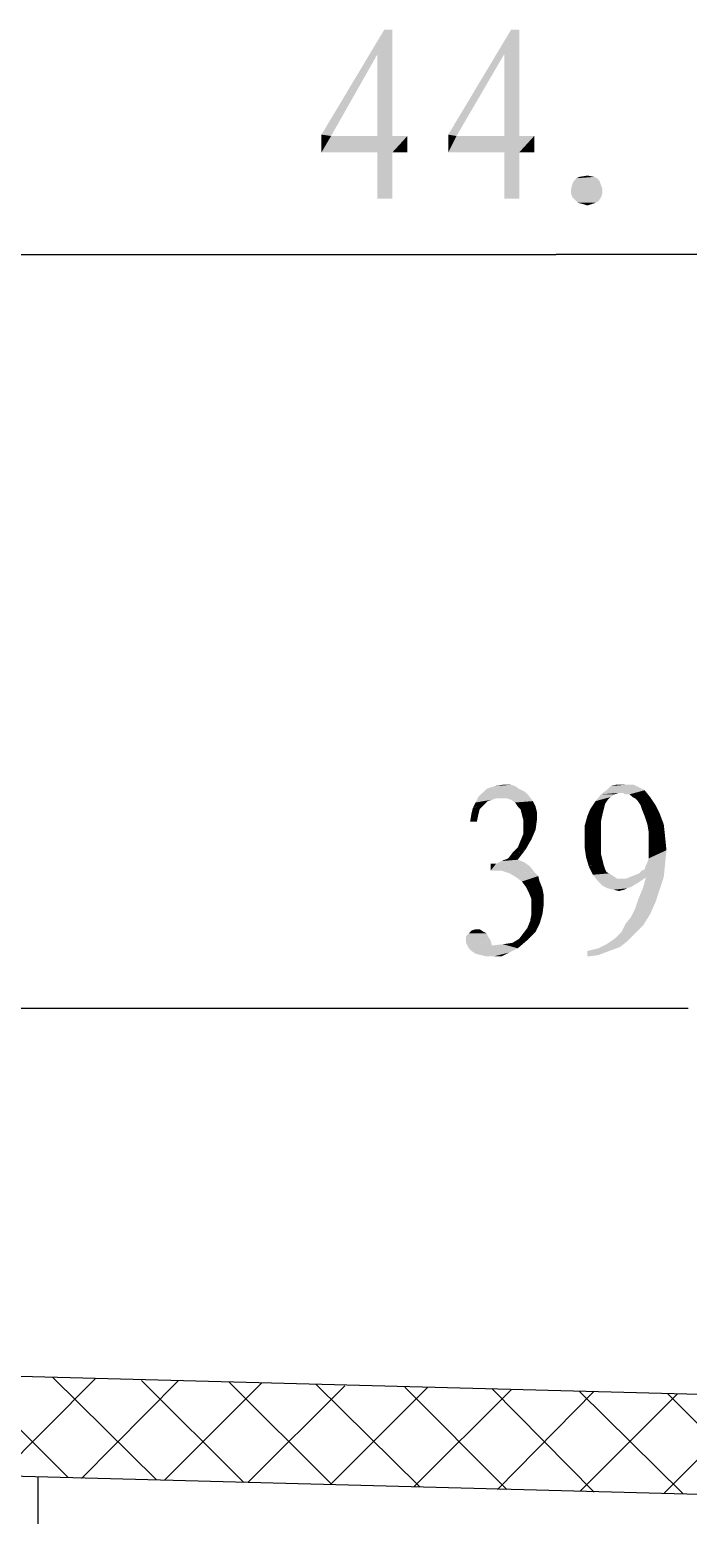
# Model space of a CAD drawing. Header units: millimetres. Extents: x 4 to 529, y -167 to 297.
# Drawn here: x 350.36 to 363.99, y 143.09 to 173.86 of the extents above; entities that cross this region are included whole.
import ezdxf

# ---------------------------------------------------------------- set-up
doc = ezdxf.new("R2010")
doc.units = ezdxf.units.MM
doc.layers.add('PDF_图层 1', color=7, linetype='Continuous', true_color=0x231f20)

msp = doc.modelspace()

# ---------------------------------------------------------------- linework, layer by layer
at = {"layer": 'PDF_图层 1', "color": 7, "lineweight": -3, "true_color": 0xffffff}
for points in [[(338.927, 169.202), (361.253, 169.202)], [(383.551, 169.202), (361.253, 169.202)], [(344.43, 153.593), (363.991, 153.593)], [(344.939, 146.113), (381.152, 145.154)], [(344.939, 146.113), (381.152, 145.154)], [(349.031, 146), (351.148, 143.883)], [(351.713, 145.916), (349.709, 143.912)], [(350.838, 145.944), (352.983, 143.827)], [(353.435, 145.887), (351.43, 143.855)], [(352.672, 145.887), (354.789, 143.77)], [(354.479, 145.859), (356.596, 143.742)], [(355.156, 145.831), (353.152, 143.827)], [(356.878, 145.774), (354.874, 143.77)], [(356.285, 145.803), (358.43, 143.686)], [(358.6, 145.746), (356.596, 143.742)], [(358.12, 145.746), (360.237, 143.629)], [(360.322, 145.69), (358.318, 143.686)], [(359.927, 145.718), (362.044, 143.573)], [(362.044, 145.662), (360.039, 143.629)], [(361.733, 145.662), (363.878, 143.545)], [(363.765, 145.605), (361.761, 143.601)], [(365.487, 145.549), (363.483, 143.545)], [(363.568, 145.605), (365.684, 143.488)], [(342.427, 144.109), (380.56, 143.093)], [(342.427, 144.109), (380.56, 143.093)], [(350.527, 143.883), (350.527, 142.105)]]:
    msp.add_lwpolyline(points, dxfattribs=at)
at = {"layer": 'PDF_图层 1', "color": 7, "true_color": 0xffffff, "transparency": 33554559}
for points in [[(357.866, 173.859), (357.555, 173.351), (356.398, 171.686)], [(357.866, 173.859), (356.398, 171.686), (357.697, 173.859)], [(357.866, 173.859), (357.555, 171.657), (357.866, 171.657)], [(357.556, 173.351), (357.556, 171.657), (357.866, 173.859)], [(360.491, 173.859), (360.18, 173.351), (359.023, 171.686)], [(360.491, 173.859), (359.023, 171.686), (360.322, 173.859)], [(360.18, 173.351), (360.18, 171.657), (360.491, 173.859)], [(360.491, 173.859), (360.18, 171.657), (360.491, 171.657)], [(356.398, 171.686), (357.556, 173.351), (356.596, 171.657)], [(359.023, 171.686), (360.18, 173.351), (359.193, 171.657)], [(356.398, 171.686), (356.398, 171.319), (356.596, 171.658)], [(359.023, 171.686), (359.023, 171.319), (359.192, 171.658)], [(357.866, 171.657), (356.398, 171.319), (358.176, 171.657)], [(357.556, 171.657), (356.398, 171.319), (357.866, 171.657)], [(356.596, 171.657), (356.398, 171.319), (357.555, 171.657)], [(356.398, 171.319), (357.556, 171.319), (358.176, 171.657)], [(357.556, 171.319), (357.866, 171.319), (358.176, 171.657)], [(358.176, 171.657), (357.866, 171.319), (358.176, 171.319)], [(360.491, 171.657), (359.023, 171.319), (360.801, 171.657)], [(360.18, 171.657), (359.023, 171.319), (360.491, 171.657)], [(359.192, 171.657), (359.023, 171.319), (360.18, 171.657)], [(359.023, 171.319), (360.18, 171.319), (360.801, 171.657)], [(360.18, 171.319), (360.491, 171.319), (360.801, 171.657)], [(360.801, 171.657), (360.491, 171.319), (360.801, 171.319)], [(357.866, 171.319), (357.555, 170.359), (357.866, 170.359)], [(357.556, 171.319), (357.556, 170.359), (357.866, 171.319)], [(360.18, 171.319), (360.18, 170.359), (360.491, 171.319)], [(360.491, 171.319), (360.18, 170.359), (360.491, 170.359)], [(361.676, 170.783), (361.62, 170.726), (362.1, 170.783)], [(362.1, 170.783), (361.62, 170.726), (362.156, 170.726)], [(361.733, 170.811), (361.676, 170.783), (362.044, 170.811)], [(362.043, 170.811), (361.677, 170.783), (362.1, 170.783)], [(361.902, 170.839), (361.733, 170.811), (362.043, 170.811)], [(361.563, 170.557), (361.563, 170.472), (362.213, 170.557)], [(362.213, 170.557), (361.563, 170.472), (362.213, 170.472)], [(361.563, 170.472), (361.592, 170.387), (362.213, 170.472)], [(361.592, 170.67), (361.564, 170.557), (362.185, 170.641)], [(362.185, 170.641), (361.564, 170.557), (362.213, 170.557)], [(361.62, 170.726), (361.592, 170.669), (362.156, 170.726)], [(362.156, 170.726), (361.592, 170.669), (362.184, 170.641)], [(361.592, 170.387), (362.185, 170.387), (362.213, 170.472)], [(361.592, 170.387), (361.648, 170.331), (362.185, 170.387)], [(361.648, 170.331), (362.128, 170.303), (362.184, 170.387)], [(361.648, 170.331), (361.705, 170.274), (362.128, 170.303)], [(361.705, 170.275), (362.071, 170.275), (362.128, 170.302)], [(361.705, 170.275), (361.817, 170.246), (362.071, 170.275)], [(361.817, 170.246), (361.987, 170.246), (362.071, 170.274)], [(361.817, 170.246), (361.902, 170.218), (361.987, 170.246)], [(359.898, 158.166), (359.814, 158.138), (360.406, 158.194)], [(360.406, 158.194), (359.814, 158.137), (360.491, 158.137)], [(359.983, 158.194), (359.898, 158.166), (360.406, 158.194)], [(360.152, 158.222), (359.983, 158.194), (360.322, 158.222)], [(360.322, 158.222), (359.983, 158.194), (360.406, 158.194)], [(362.382, 158.194), (362.297, 158.109), (362.974, 158.166)], [(362.975, 158.166), (362.297, 158.109), (363.087, 158.109)], [(362.693, 158.222), (362.382, 158.194), (362.862, 158.222)], [(362.495, 158.222), (362.382, 158.194), (362.692, 158.222)], [(362.862, 158.222), (362.382, 158.194), (362.974, 158.166)], [(359.588, 157.855), (359.531, 157.743), (359.785, 157.827)], [(359.644, 157.968), (359.588, 157.855), (360.011, 157.94)], [(359.588, 157.855), (359.926, 157.912), (360.011, 157.94)], [(359.588, 157.855), (359.842, 157.883), (359.927, 157.912)], [(359.588, 157.855), (359.785, 157.827), (359.842, 157.883)], [(359.729, 158.053), (359.644, 157.968), (360.689, 157.996)], [(359.644, 157.968), (360.011, 157.94), (360.689, 157.996)], [(360.491, 158.137), (359.729, 158.053), (360.603, 158.081)], [(359.814, 158.137), (359.729, 158.053), (360.491, 158.137)], [(360.604, 158.081), (359.729, 158.053), (360.689, 157.996)], [(360.011, 157.94), (360.124, 157.94), (360.689, 157.996)], [(360.124, 157.94), (360.237, 157.94), (360.689, 157.996)], [(360.237, 157.94), (360.322, 157.912), (360.689, 157.996)], [(360.689, 157.996), (360.322, 157.912), (360.773, 157.884)], [(360.322, 157.912), (360.406, 157.855), (360.773, 157.883)], [(360.406, 157.855), (360.463, 157.77), (360.773, 157.883)], [(360.773, 157.883), (360.462, 157.77), (360.83, 157.77)], [(362.071, 157.883), (361.959, 157.714), (362.269, 157.827)], [(362.071, 157.883), (362.382, 157.968), (362.467, 158.024)], [(362.071, 157.883), (362.325, 157.912), (362.382, 157.968)], [(362.071, 157.883), (362.269, 157.827), (362.325, 157.912)], [(362.185, 158.024), (362.072, 157.883), (362.467, 158.024)], [(362.185, 158.024), (362.551, 158.053), (363.088, 158.109)], [(362.297, 158.109), (362.185, 158.024), (363.087, 158.109)], [(362.185, 158.024), (362.467, 158.024), (362.551, 158.053)], [(362.551, 158.053), (362.636, 158.053), (363.087, 158.109)], [(362.636, 158.053), (362.693, 158.024), (363.087, 158.109)], [(362.693, 158.024), (362.777, 158.024), (363.088, 158.109)], [(362.777, 158.024), (362.834, 157.968), (363.088, 158.109)], [(363.088, 158.109), (362.834, 157.968), (363.2, 157.968)], [(362.834, 157.968), (362.89, 157.94), (363.2, 157.968)], [(362.89, 157.94), (362.947, 157.883), (363.201, 157.968)], [(362.947, 157.883), (363.003, 157.799), (363.201, 157.968)], [(363.201, 157.968), (363.003, 157.799), (363.314, 157.799)], [(359.503, 157.629), (359.475, 157.46), (359.644, 157.601)], [(359.475, 157.46), (359.616, 157.46), (359.644, 157.601)], [(359.531, 157.742), (359.503, 157.629), (359.673, 157.714)], [(359.503, 157.629), (359.644, 157.601), (359.673, 157.714)], [(359.531, 157.742), (359.729, 157.77), (359.785, 157.827)], [(359.531, 157.742), (359.673, 157.714), (359.729, 157.77)], [(360.463, 157.77), (360.52, 157.714), (360.83, 157.77)], [(360.83, 157.77), (360.519, 157.714), (360.857, 157.658)], [(360.519, 157.714), (360.547, 157.601), (360.858, 157.658)], [(360.547, 157.601), (360.575, 157.489), (360.858, 157.658)], [(360.858, 157.658), (360.576, 157.488), (360.858, 157.488)], [(361.902, 157.573), (361.846, 157.375), (362.184, 157.46)], [(361.902, 157.573), (362.213, 157.601), (362.241, 157.714)], [(361.959, 157.714), (361.902, 157.573), (362.241, 157.714)], [(361.902, 157.573), (362.184, 157.46), (362.213, 157.601)], [(361.959, 157.714), (362.241, 157.714), (362.269, 157.827)], [(363.003, 157.799), (363.031, 157.714), (363.314, 157.799)], [(363.314, 157.799), (363.031, 157.714), (363.398, 157.629)], [(363.031, 157.714), (363.088, 157.573), (363.398, 157.629)], [(363.088, 157.573), (363.145, 157.404), (363.399, 157.629)], [(363.398, 157.629), (363.144, 157.404), (363.483, 157.404)], [(360.576, 157.347), (360.83, 157.29), (360.857, 157.489)], [(360.576, 157.488), (360.576, 157.347), (360.857, 157.488)], [(360.576, 157.347), (360.576, 157.206), (360.83, 157.29)], [(360.576, 157.206), (360.745, 157.093), (360.83, 157.291)], [(362.185, 157.46), (361.846, 157.375), (362.185, 157.263)], [(361.846, 157.375), (361.846, 157.149), (362.185, 157.263)], [(362.185, 157.263), (361.846, 157.15), (362.185, 157.093)], [(363.144, 157.404), (363.173, 157.234), (363.483, 157.404)], [(363.483, 157.404), (363.173, 157.234), (363.511, 157.15)], [(363.173, 157.234), (363.173, 157.064), (363.511, 157.15)], [(360.463, 156.924), (360.35, 156.811), (360.632, 156.896)], [(360.519, 157.065), (360.462, 156.923), (360.745, 157.093)], [(360.463, 156.924), (360.632, 156.896), (360.745, 157.093)], [(360.576, 157.206), (360.519, 157.064), (360.745, 157.093)], [(361.846, 157.15), (361.846, 156.923), (362.185, 157.093)], [(362.185, 157.093), (361.846, 156.924), (362.185, 156.924)], [(361.846, 156.924), (361.874, 156.726), (362.185, 156.924)], [(362.185, 156.924), (361.874, 156.726), (362.185, 156.782)], [(363.173, 157.065), (363.173, 156.923), (363.511, 157.15)], [(363.511, 157.15), (363.173, 156.923), (363.539, 156.867)], [(363.173, 156.924), (363.173, 156.782), (363.539, 156.867)], [(360.124, 156.642), (360.011, 156.585), (360.604, 156.613)], [(360.604, 156.613), (360.011, 156.585), (360.716, 156.529)], [(360.265, 156.698), (360.124, 156.641), (360.462, 156.67)], [(360.463, 156.67), (360.124, 156.642), (360.604, 156.613)], [(360.35, 156.811), (360.265, 156.698), (360.632, 156.896)], [(360.265, 156.698), (360.462, 156.67), (360.632, 156.895)], [(362.185, 156.783), (361.874, 156.726), (362.213, 156.67)], [(361.874, 156.726), (361.931, 156.529), (362.213, 156.669)], [(362.213, 156.67), (361.931, 156.528), (362.241, 156.557)], [(363.144, 156.613), (363.116, 156.557), (363.511, 156.585)], [(363.173, 156.698), (363.144, 156.613), (363.539, 156.867)], [(363.144, 156.613), (363.511, 156.585), (363.539, 156.867)], [(363.173, 156.783), (363.173, 156.698), (363.539, 156.867)], [(360.011, 156.585), (359.898, 156.444), (360.716, 156.528)], [(359.898, 156.585), (359.898, 156.444), (360.011, 156.585)], [(359.898, 156.444), (360.124, 156.444), (360.717, 156.529)], [(360.717, 156.529), (360.124, 156.444), (360.801, 156.416)], [(360.124, 156.444), (360.293, 156.387), (360.801, 156.416)], [(360.801, 156.415), (360.293, 156.387), (360.886, 156.331)], [(360.293, 156.387), (360.434, 156.303), (360.886, 156.331)], [(360.434, 156.303), (360.547, 156.218), (360.886, 156.331)], [(360.886, 156.331), (360.547, 156.218), (360.914, 156.218)], [(362.241, 156.557), (361.93, 156.529), (362.269, 156.472)], [(361.93, 156.529), (362.015, 156.359), (362.269, 156.472)], [(362.269, 156.472), (362.015, 156.359), (362.297, 156.415)], [(362.297, 156.415), (362.015, 156.359), (362.354, 156.387)], [(362.354, 156.387), (362.015, 156.359), (362.439, 156.331)], [(362.015, 156.359), (362.128, 156.218), (362.439, 156.331)], [(362.439, 156.331), (362.128, 156.218), (362.523, 156.274)], [(362.693, 156.274), (362.128, 156.218), (363.116, 156.303)], [(362.128, 156.218), (362.947, 156.19), (363.116, 156.303)], [(362.834, 156.331), (362.692, 156.274), (363.116, 156.303)], [(362.975, 156.387), (362.833, 156.331), (363.511, 156.585)], [(362.834, 156.331), (363.116, 156.303), (363.511, 156.585)], [(363.031, 156.444), (362.974, 156.387), (363.511, 156.585)], [(363.088, 156.472), (363.031, 156.444), (363.511, 156.585)], [(363.088, 156.218), (363.06, 156.105), (363.483, 156.303)], [(363.06, 156.105), (363.398, 156.049), (363.483, 156.303)], [(363.116, 156.557), (363.088, 156.472), (363.511, 156.585)], [(363.116, 156.303), (363.088, 156.218), (363.482, 156.303)], [(363.116, 156.303), (363.482, 156.303), (363.511, 156.585)], [(360.547, 156.218), (360.632, 156.105), (360.914, 156.218)], [(360.632, 156.105), (360.689, 155.992), (360.971, 156.077)], [(360.914, 156.218), (360.633, 156.105), (360.971, 156.077)], [(360.971, 156.077), (360.689, 155.992), (360.999, 155.936)], [(360.689, 155.992), (360.745, 155.851), (360.999, 155.936)], [(362.608, 156.274), (362.128, 156.218), (362.693, 156.274)], [(362.523, 156.274), (362.128, 156.218), (362.608, 156.274)], [(362.128, 156.218), (362.213, 156.133), (362.947, 156.19)], [(362.213, 156.133), (362.806, 156.105), (362.947, 156.19)], [(362.213, 156.133), (362.325, 156.077), (362.806, 156.105)], [(362.325, 156.077), (362.721, 156.077), (362.806, 156.105)], [(362.325, 156.077), (362.438, 156.049), (362.721, 156.077)], [(362.439, 156.049), (362.664, 156.049), (362.72, 156.077)], [(362.439, 156.049), (362.551, 156.021), (362.664, 156.049)], [(363.003, 155.964), (362.946, 155.823), (363.399, 156.049)], [(362.947, 155.823), (363.314, 155.795), (363.398, 156.049)], [(363.06, 156.105), (363.003, 155.964), (363.398, 156.049)], [(360.999, 155.936), (360.745, 155.851), (360.999, 155.738)], [(360.745, 155.851), (360.745, 155.71), (360.999, 155.738)], [(360.745, 155.71), (360.745, 155.541), (360.999, 155.738)], [(360.745, 155.541), (360.971, 155.541), (360.999, 155.738)], [(362.947, 155.823), (362.89, 155.653), (363.314, 155.795)], [(362.89, 155.653), (363.201, 155.541), (363.314, 155.795)], [(360.717, 155.4), (360.66, 155.258), (360.914, 155.343)], [(360.745, 155.541), (360.717, 155.4), (360.971, 155.541)], [(360.717, 155.4), (360.914, 155.343), (360.971, 155.541)], [(362.806, 155.484), (362.693, 155.343), (363.201, 155.541)], [(362.693, 155.343), (363.06, 155.315), (363.201, 155.541)], [(362.89, 155.653), (362.806, 155.484), (363.201, 155.541)], [(359.446, 155.146), (359.39, 155.089), (359.813, 155.146)], [(359.814, 155.146), (359.39, 155.089), (359.842, 155.089)], [(359.842, 155.089), (359.39, 154.976), (359.898, 155.004)], [(359.39, 155.089), (359.39, 154.976), (359.842, 155.089)], [(359.503, 155.202), (359.446, 155.146), (359.757, 155.174)], [(359.757, 155.174), (359.446, 155.146), (359.814, 155.146)], [(359.588, 155.23), (359.503, 155.202), (359.673, 155.23)], [(359.673, 155.23), (359.503, 155.202), (359.757, 155.174)], [(360.491, 155.033), (360.66, 155.004), (360.83, 155.174)], [(360.576, 155.146), (360.491, 155.033), (360.83, 155.173)], [(360.66, 155.258), (360.576, 155.146), (360.83, 155.174)], [(360.66, 155.258), (360.83, 155.174), (360.914, 155.343)], [(362.608, 155.174), (362.467, 155.033), (362.89, 155.146)], [(362.467, 155.033), (362.72, 154.976), (362.89, 155.146)], [(362.693, 155.343), (362.608, 155.174), (363.06, 155.315)], [(362.608, 155.174), (362.89, 155.146), (363.06, 155.315)], [(359.39, 154.948), (359.418, 154.892), (359.898, 155.005)], [(359.39, 154.976), (359.39, 154.948), (359.898, 155.004)], [(359.898, 155.004), (359.418, 154.892), (359.926, 154.892)], [(359.419, 154.892), (359.446, 154.835), (359.927, 154.892)], [(359.926, 154.892), (359.446, 154.835), (360.462, 154.835)], [(359.446, 154.835), (359.503, 154.779), (360.463, 154.835)], [(359.503, 154.779), (360.293, 154.75), (360.462, 154.835)], [(359.503, 154.779), (359.588, 154.722), (360.293, 154.75)], [(360.152, 154.92), (359.926, 154.892), (360.463, 154.835)], [(360.35, 154.948), (360.152, 154.92), (360.462, 154.835)], [(360.491, 155.033), (360.35, 154.948), (360.66, 155.004)], [(360.35, 154.948), (360.462, 154.835), (360.66, 155.005)], [(362.128, 154.835), (361.902, 154.779), (362.579, 154.863)], [(361.902, 154.779), (362.354, 154.779), (362.58, 154.863)], [(361.902, 154.666), (362.128, 154.694), (362.354, 154.779)], [(361.902, 154.779), (361.902, 154.666), (362.354, 154.779)], [(362.297, 154.92), (362.128, 154.835), (362.579, 154.863)], [(362.466, 155.033), (362.297, 154.92), (362.721, 154.976)], [(362.297, 154.92), (362.579, 154.863), (362.721, 154.976)], [(359.588, 154.722), (359.7, 154.694), (360.293, 154.75)], [(359.7, 154.694), (359.813, 154.666), (360.293, 154.75)], [(359.814, 154.666), (359.955, 154.666), (360.293, 154.75)], [(359.955, 154.666), (360.124, 154.666), (360.293, 154.75)]]:
    msp.add_solid(points, dxfattribs=at)

doc.saveas('drawing.dxf')
